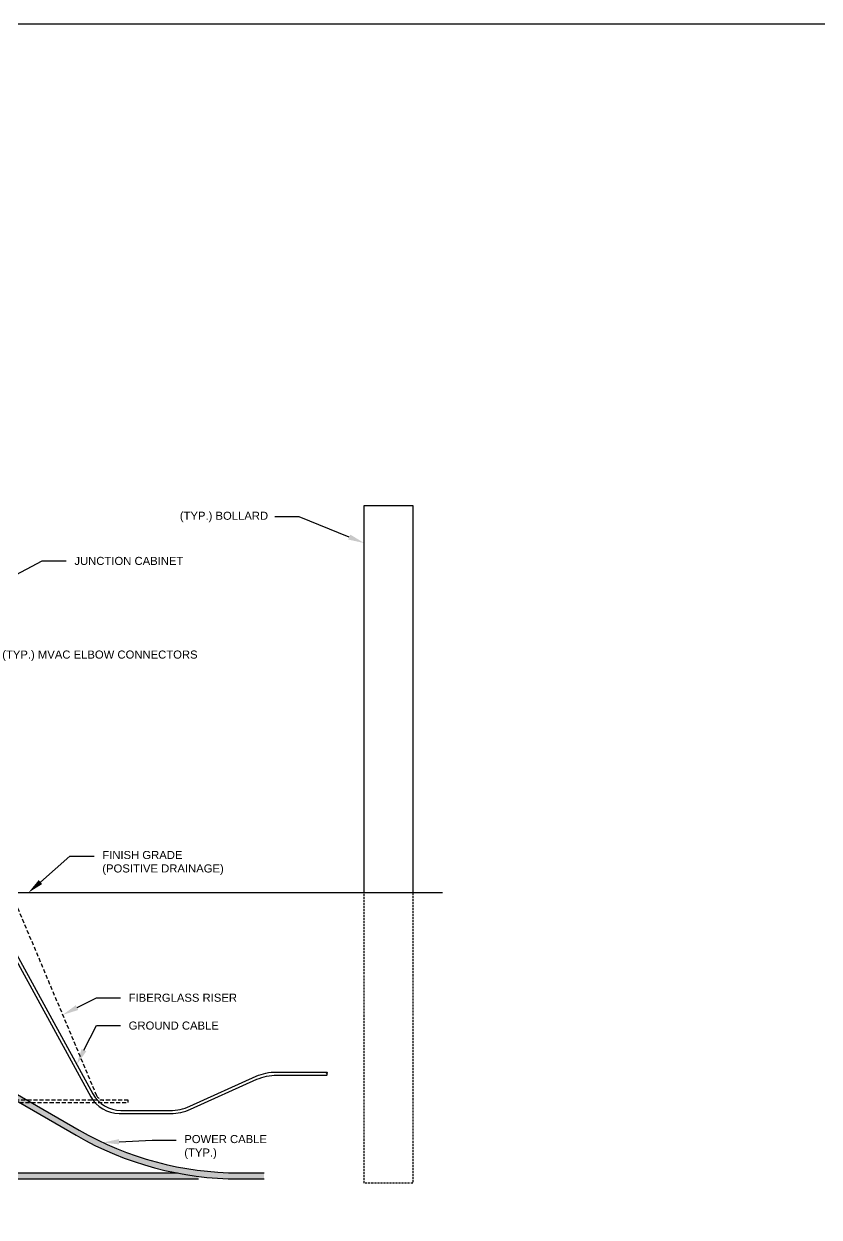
# Model space of a CAD drawing. Header units: feet. Extents: x -689 to 11593, y -511 to 1546.
# Drawn here: x 937 to 1035.6, y 180 to 328 of the extents above; entities that cross this region are included whole.
import ezdxf
from ezdxf import colors
from ezdxf.entities.mleader import LeaderData, LeaderLine
from ezdxf.math import Vec2, Vec3

# ---------------------------------------------------------------- set-up
doc = ezdxf.new("R2010")
doc.units = ezdxf.units.FT
doc.header["$MEASUREMENT"] = 0
doc.linetypes.add('HIDDEN', pattern=[0.375, 0.25, -0.125])
for name, color, linetype in [('E-CABL-ACF', 1, 'AC_CABLE_FEEDER'), ('E-DETL-1', 7, 'Continuous'), ('E-EQPM-ENCL', 8, 'Continuous'), ('E-FIN-GR', 4, 'Continuous'), ('G-ANNO-TEXT', 1, 'Continuous')]:
    doc.layers.add(name, color=color, linetype=linetype)
doc.layers.add('G-NPLT', color=67, linetype='Continuous', plot=False)
doc.styles.add('NEI-A', font='arial.ttf')
doc.styles.get("Standard").update_dxf_attribs({"font": 'arial.ttf'})
doc.linetypes.add('AC_CABLE_FEEDER', pattern='A,0.2,-0.05,0,-0.05,0.2,-0.12,["ACF",Standard,S=0.1,R=0,X=-0.05,Y=-0.05],-0.3,0.2,-0.05,0,-0.05', length=1.22)

msp = doc.modelspace()

# ---------------------------------------------------------------- linework, layer by layer
at = {"layer": 'E-DETL-1', "color": 64, "linetype": 'Continuous', "flags": 128}
msp.add_lwpolyline([(974.56216, 197.65795, 0.512701525), (974.56216, 197.84545, -0.512701525), (974.56216, 198.03295, -0.512701525), (974.56216, 197.84545, 0.512701525)], format="xyb", dxfattribs=at)
at = {"layer": 'E-EQPM-ENCL', "linetype": 'HIDDEN', "flags": 128}
msp.add_lwpolyline([(985.211, 220.27362), (985.211, 184.27362), (979.211, 184.27362), (979.211, 220.27362)], dxfattribs=at)
at = {"layer": 'E-EQPM-ENCL', "linetype": 'HIDDEN', "ltscale": 2}
msp.add_lwpolyline([(949.95055, 194.53762), (829.21786, 194.53762), (829.21786, 194.27362), (949.95055, 194.27362)], close=True, dxfattribs=at)
at = {"layer": 'E-EQPM-ENCL', "linetype": 'HIDDEN', "ltscale": 2, "flags": 128}
msp.add_lwpolyline([(946.02655, 195.10971, 0.239311376), (946.95055, 194.53762)], format="xyb", dxfattribs=at)

# ---------------------------------------------------------------- leaders
at = {"layer": 'G-ANNO-TEXT'}
ml = msp.add_multileader_mtext('Standard', dxfattribs=at)
ml.set_content('(TYP.) BOLLARD', color=256, style='NEI-A')
ml.set_leader_properties()
ml.build(insert=Vec2(0, 0))
ml.multileader.update_dxf_attribs({"dogleg_length": 3, "arrow_head_size": 2})
ctx = ml.context
ctx.base_point, ctx.char_height, ctx.arrow_head_size, ctx.landing_gap_size, ctx.plane_origin = Vec3(955.34945, 266.86292), 1, 2, 1, Vec3(959.98966, 215.6992)
notes = []
notes.append((ctx, [(1, (1, 1, 0), (971.13594, 266.86292), (-1, 0), 3, [(0, [(979.211, 263.62089)], 0, [])])]))
ctx.mtext.insert, ctx.mtext.width, ctx.mtext.line_spacing_factor, ctx.mtext.flow_direction = Vec3(956.34945, 267.50992), 10.8810778, 0.6, 5
ctx.mtext.has_bg_fill, ctx.mtext.bg_color, ctx.mtext.bg_scale_factor, ctx.mtext.bg_transparency, ctx.mtext.use_window_bg_color = 1, -1073741824, 1.5, 0, 1
ml = msp.add_multileader_mtext('Standard', dxfattribs=at)
ml.set_content('\\pxsm1;JUNCTION CABINET', color=256, style='NEI-A')
ml.set_leader_properties()
ml.build(insert=Vec2(0, 0))
ml.multileader.update_dxf_attribs({"dogleg_length": 3, "arrow_head_size": 2})
ctx = ml.context
ctx.base_point, ctx.char_height, ctx.arrow_head_size, ctx.landing_gap_size, ctx.plane_origin = Vec3(942.28565, 261.40061), 1, 2, 1, Vec3(915.30931, 241.44275)
notes.append((ctx, [(0, (1, 1, 0), (939.28565, 261.40061), (1, 0), 3, [(0, [(932.28941, 257.73578)], 0, [])])]))
ctx.mtext.insert, ctx.mtext.width, ctx.mtext.line_spacing_factor, ctx.mtext.flow_direction = Vec3(943.28565, 261.90914), 13.4868076, 0.6, 5
ctx.mtext.has_bg_fill, ctx.mtext.bg_color, ctx.mtext.bg_scale_factor, ctx.mtext.bg_transparency, ctx.mtext.use_window_bg_color = 1, -1073741824, 1.5, 0, 1
ml = msp.add_multileader_mtext('Standard', dxfattribs=at)
ml.set_content('\\pxsm1;(TYP.) MVAC ELBOW CONNECTORS', color=256, style='NEI-A')
ml.set_leader_properties()
ml.build(insert=Vec2(0, 0))
ml.multileader.update_dxf_attribs({"dogleg_length": 3, "arrow_head_size": 2})
ctx = ml.context
ctx.base_point, ctx.char_height, ctx.arrow_head_size, ctx.landing_gap_size, ctx.plane_origin = Vec3(933.3388, 249.65069), 1, 2, 1, Vec3(923.43309, 210.70105)
notes.append((ctx, [(0, (1, 1, 0), (930.3388, 249.65069), (1, 0), 3, [(0, [(918.52101, 245.03195)], 0, [])])]))
ctx.mtext.insert, ctx.mtext.width, ctx.mtext.line_spacing_factor, ctx.mtext.flow_direction = Vec3(934.3388, 250.29769), 24.1532469, 0.6, 5
ctx.mtext.has_bg_fill, ctx.mtext.bg_color, ctx.mtext.bg_scale_factor, ctx.mtext.bg_transparency, ctx.mtext.use_window_bg_color = 1, -1073741824, 1.5, 0, 1
ml = msp.add_multileader_mtext('Standard', dxfattribs=at)
ml.set_content('\\pxsm1,t2;FINISH GRADE \\P\\ptz;(POSITIVE DRAINAGE)', color=256, style='NEI-A')
ml.set_leader_properties()
ml.build(insert=Vec2(0, 0))
ml.multileader.update_dxf_attribs({"dogleg_length": 3, "arrow_head_size": 2})
ctx = ml.context
ctx.base_point, ctx.char_height, ctx.arrow_head_size, ctx.landing_gap_size, ctx.plane_origin = Vec3(945.73991, 224.79859), 1, 2, 1, Vec3(915.36336, 194.19472)
notes.append((ctx, [(0, (1, 1, 0), (942.73991, 224.79859), (1, 0), 3, [(0, [(937.57931, 220.27362)], 0, [])])]))
ctx.mtext.insert, ctx.mtext.width, ctx.mtext.line_spacing_factor, ctx.mtext.flow_direction = Vec3(946.73991, 225.44559), 15.0181855, 0.6, 5
ctx.mtext.has_bg_fill, ctx.mtext.bg_color, ctx.mtext.bg_scale_factor, ctx.mtext.bg_transparency, ctx.mtext.use_window_bg_color = 1, -1073741824, 1.5, 0, 1
ml = msp.add_multileader_mtext('Standard', dxfattribs=at)
ml.set_content('\\pxsm1;FIBERGLASS RISER ', color=256, style='NEI-A')
ml.set_leader_properties()
ml.build(insert=Vec2(0, 0))
ml.multileader.update_dxf_attribs({"dogleg_length": 3, "arrow_head_size": 2})
ctx = ml.context
ctx.base_point, ctx.char_height, ctx.arrow_head_size, ctx.landing_gap_size, ctx.plane_origin = Vec3(949.01081, 207.24114), 1, 2, 1, Vec3(918.54144, 179.59399)
notes.append((ctx, [(0, (1, 1, 0), (946.01081, 207.24114), (1, 0), 3, [(0, [(941.82568, 205.1137)], 0, [])])]))
ctx.mtext.insert, ctx.mtext.width, ctx.mtext.line_spacing_factor, ctx.mtext.flow_direction = Vec3(950.01081, 207.74967), 13.4226876, 0.6, 5
ctx.mtext.has_bg_fill, ctx.mtext.bg_color, ctx.mtext.bg_scale_factor, ctx.mtext.bg_transparency, ctx.mtext.use_window_bg_color = 1, -1073741824, 1.5, 0, 1
ml = msp.add_multileader_mtext('Standard', dxfattribs=at)
ml.set_content('\\pxsm1;POWER CABLE (TYP.)', color=256, style='NEI-A')
ml.set_leader_properties()
ml.build(insert=Vec2(0, 0))
ml.multileader.update_dxf_attribs({"dogleg_length": 3, "arrow_head_size": 2})
ctx = ml.context
ctx.base_point, ctx.char_height, ctx.arrow_head_size, ctx.landing_gap_size, ctx.plane_origin = Vec3(955.90571, 189.57602), 1, 2, 1, Vec3(926.59682, 160.61982)
notes.append((ctx, [(0, (1, 1, 0), (952.90571, 189.57602), (1, 0), 3, [(0, [(946.82172, 189.29309)], 0, [])])]))
ctx.mtext.insert, ctx.mtext.width, ctx.mtext.line_spacing_factor, ctx.mtext.flow_direction = Vec3(956.90571, 190.22302), 12.6421083, 0.6, 5
ctx.mtext.has_bg_fill, ctx.mtext.bg_color, ctx.mtext.bg_scale_factor, ctx.mtext.bg_transparency, ctx.mtext.use_window_bg_color = 1, -1073741824, 1.5, 0, 1
for ctx, leaders in notes:
    for number, flags, end, landing, length, lines in leaders:
        leader = LeaderData()
        leader.index, (leader.has_last_leader_line, leader.has_dogleg_vector, leader.attachment_direction) = number, flags
        leader.last_leader_point, leader.dogleg_vector, leader.dogleg_length = Vec3(end), Vec3(landing), length
        for number, points, colour, breaks in lines:
            line = LeaderLine()
            line.index, line.vertices, line.color, line.breaks = number, Vec3.list(points), colors.encode_raw_color(colour), breaks
            leader.lines.append(line)
        ctx.leaders.append(leader)

# ---------------------------------------------------------------- next in the draw order: linework, layer by layer
at = {"layer": 'E-EQPM-ENCL', "flags": 128}
msp.add_lwpolyline([(979.211, 220.27362), (979.211, 268.27362), (985.211, 268.27362), (985.211, 220.27362)], dxfattribs=at)
at = {"layer": 'E-FIN-GR', "flags": 128}
msp.add_lwpolyline([(988.91342, 220.27362), (935.45973, 220.27362)], dxfattribs=at)

# ---------------------------------------------------------------- next in the draw order: leaders
at = {"layer": 'G-ANNO-TEXT'}
ml = msp.add_multileader_mtext('Standard', dxfattribs=at)
ml.set_content('\\pxsm1;GROUND CABLE', color=256, style='NEI-A')
ml.set_leader_properties()
ml.build(insert=Vec2(0, 0))
ml.multileader.update_dxf_attribs({"dogleg_length": 3, "arrow_head_size": 2})
ctx = ml.context
ctx.base_point, ctx.char_height, ctx.arrow_head_size, ctx.landing_gap_size, ctx.plane_origin = Vec3(949.01081, 203.78629), 1, 2, 1, Vec3(908.57875, 231.86141)
notes = []
notes.append((ctx, [(0, (1, 1, 0), (946.01081, 203.78629), (1, 0), 3, [(0, [(943.56946, 198.96988)], 0, [])])]))
ctx.mtext.insert, ctx.mtext.width, ctx.mtext.line_spacing_factor, ctx.mtext.flow_direction = Vec3(950.01081, 204.29481), 11.1130014, 0.6, 5
ctx.mtext.has_bg_fill, ctx.mtext.bg_color, ctx.mtext.bg_scale_factor, ctx.mtext.bg_transparency, ctx.mtext.use_window_bg_color = 1, -1073741824, 1.5, 0, 1
for ctx, leaders in notes:
    for number, flags, end, landing, length, lines in leaders:
        leader = LeaderData()
        leader.index, (leader.has_last_leader_line, leader.has_dogleg_vector, leader.attachment_direction) = number, flags
        leader.last_leader_point, leader.dogleg_vector, leader.dogleg_length = Vec3(end), Vec3(landing), length
        for number, points, colour, breaks in lines:
            line = LeaderLine()
            line.index, line.vertices, line.color, line.breaks = number, Vec3.list(points), colors.encode_raw_color(colour), breaks
            leader.lines.append(line)
        ctx.leaders.append(leader)

# ---------------------------------------------------------------- next in the draw order: hatches: boundary and pattern name
at = {"layer": 'E-CABL-ACF', "linetype": 'Continuous'}
h = msp.add_hatch(color=252, dxfattribs=at)
h.dxf.hatch_style = 1
edge = h.paths.add_edge_path()
edge.add_line((958.66054, 184.77679), (958.66054, 185.10866))
edge.add_arc((963.82668, 225.15179), 40.375, 258.939199, 262.6486333, ccw=False)
edge.add_line((956.08071, 185.52679), (936.82612, 185.52679))
edge.add_arc((936.82612, 225.15179), 39.625, 240, 270, ccw=False)
edge.add_line((917.01362, 190.83553), (900.05196, 200.62835))
edge.add_arc((909.86446, 217.6241), 19.625, 180, 240, ccw=False)
edge.add_line((890.23946, 217.6241), (890.23946, 226.43059))
edge.add_line((890.23946, 226.43059), (889.48946, 226.43059))
edge.add_line((889.48946, 226.43059), (889.48946, 217.6241))
edge.add_arc((909.86446, 217.6241), 20.375, 180, 240)
edge.add_line((899.67696, 199.97883), (916.63862, 190.18601))
edge.add_arc((936.82612, 225.15179), 40.375, 240, 270)
edge.add_line((936.82612, 184.77679), (958.66054, 184.77679))
h = msp.add_hatch(color=252, dxfattribs=at)
h.dxf.hatch_style = 1
edge = h.paths.add_edge_path()
edge.add_line((966.80015, 184.78024), (966.80015, 185.53024))
edge.add_line((966.80015, 185.53024), (963.67542, 185.53024))
edge.add_arc((963.67542, 225.15524), 39.625, 240, 270, ccw=False)
edge.add_line((943.86292, 190.83898), (926.90126, 200.6318))
edge.add_arc((936.71376, 217.62755), 19.625, 180, 240, ccw=False)
edge.add_line((917.08876, 217.62755), (917.08876, 226.43404))
edge.add_line((917.08876, 226.43404), (916.33876, 226.43404))
edge.add_line((916.33876, 226.43404), (916.33876, 217.62755))
edge.add_arc((936.71376, 217.62755), 20.375, 180, 240)
edge.add_line((926.52626, 199.98228), (943.48792, 190.18946))
edge.add_arc((963.67542, 225.15524), 40.375, 240, 270)
edge.add_line((963.67542, 184.78024), (966.80015, 184.78024))

# ---------------------------------------------------------------- next in the draw order: linework, layer by layer
at = {"layer": 'E-CABL-ACF', "linetype": 'Continuous', "flags": 128}
for points in [[(889.48946, 226.43059), (889.48946, 217.6241, 0.267949192), (899.67696, 199.97883), (916.63862, 190.18601, 0.131652498), (936.82612, 184.77679), (958.66054, 184.77679)], [(890.23946, 226.43059), (890.23946, 217.6241, 0.267949192), (900.05196, 200.62835), (917.01362, 190.83553, 0.131652498), (936.82612, 185.52679), (956.08071, 185.52679)], [(916.33876, 226.43404), (916.33876, 217.62755, 0.267949192), (926.52626, 199.98228), (943.48792, 190.18946, 0.131652498), (963.67542, 184.78024), (966.80015, 184.78024)], [(917.08876, 226.43404), (917.08876, 217.62755, 0.267949192), (926.90126, 200.6318), (943.86292, 190.83898, 0.131652498), (963.67542, 185.53024), (966.80015, 185.53024)]]:
    msp.add_lwpolyline(points, format="xyb", dxfattribs=at)
at = {"layer": 'E-DETL-1', "color": 64, "linetype": 'Continuous', "flags": 128}
for points in [[(925.98001, 229.19284), (926.30243, 229.19284, -0.272241873), (927.34021, 228.58256), (945.55269, 195.3512, 0.273920873), (949.06043, 193.27362), (955.13685, 193.27362, 0.106093529), (957.5987, 193.80194), (965.82824, 197.50463, -0.106093529), (968.29009, 198.03295), (974.56216, 198.03295)], [(926.02952, 228.81784), (926.30243, 228.81784, -0.271891241), (927.01197, 228.4012), (945.33058, 194.9762, 0.273920873), (948.83833, 192.89862), (955.21733, 192.89862, 0.106093529), (957.67918, 193.42694), (965.90872, 197.12963, -0.106093529), (968.37057, 197.65795), (974.56216, 197.65795)]]:
    msp.add_lwpolyline(points, format="xyb", dxfattribs=at)
at = {"layer": 'E-EQPM-ENCL', "linetype": 'HIDDEN', "ltscale": 2, "flags": 128}
msp.add_lwpolyline([(934.7954, 221.85566), (946.02655, 195.10971)], dxfattribs=at)
at = {"layer": 'G-NPLT'}
msp.add_lwpolyline([(643.05724, 328), (1139.05725, 328), (1139.05725, 0), (643.05724, 0)], close=True, dxfattribs=at)

doc.saveas('drawing.dxf')
